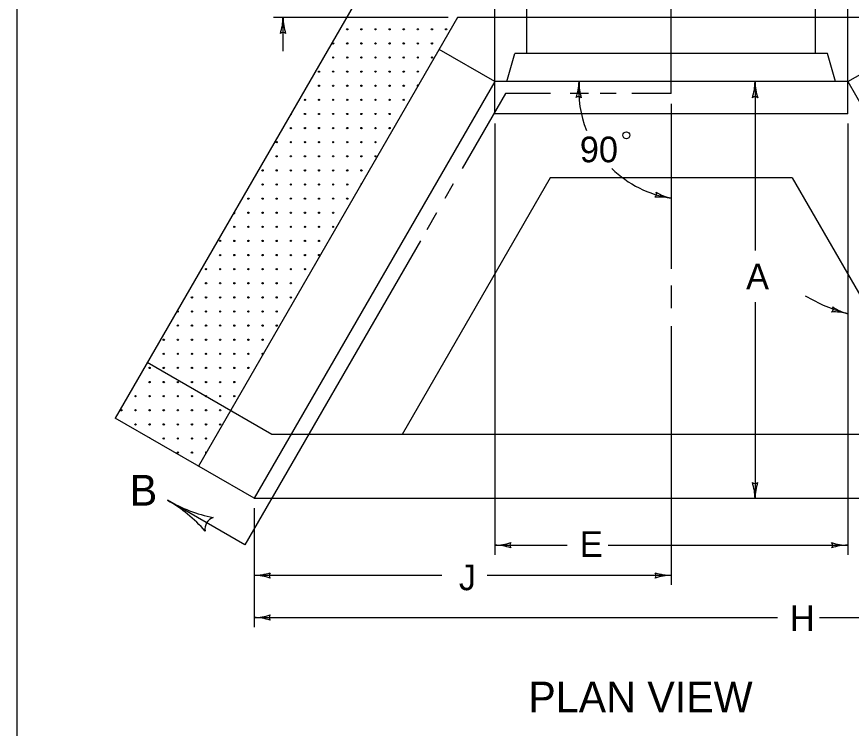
# Model space of a CAD drawing. Extents: x 1007 to 1035.5, y 1000.5 to 1021.5.
# Drawn here: x 1007 to 1013.5, y 1013.1 to 1018.64 of the extents above; entities that cross this region are included whole.
import ezdxf

# ---------------------------------------------------------------- set-up
doc = ezdxf.new("R2010")
doc.units = 0
for name, color, linetype in [('Level 1', 7, 'Continuous'), ('Level 10', 7, 'Continuous'), ('Level 11', 7, 'Continuous')]:
    doc.layers.add(name, color=color, linetype=linetype)

msp = doc.modelspace()

# ---------------------------------------------------------------- linework, layer by layer
at = {"layer": 'Level 1'}
for p, q in [((1010.9745, 1018.3555), (1010.9745, 1020.6828)), ((1013.2245, 1018.3555), (1013.2245, 1020.4765)), ((1013.4745, 1018.1368), (1013.4745, 1020.4765)), ((1010.7245, 1018.1368), (1010.7245, 1020.4128)), ((1010.0028, 1019.3868), (1007.7669, 1015.5141)), ((1012.0995, 1018.0448), (1012.0995, 1019.1698)), ((1010.4358, 1018.6368), (1008.4165, 1015.1392)), ((1010.3608, 1018.6368), (1008.9999, 1018.6368)), ((1009.0749, 1018.6368), (1009.0749, 1018.3757)), ((1013.7632, 1018.6368), (1010.4358, 1018.6368)), ((1010.7245, 1018.1368), (1010.2915, 1018.3868)), ((1010.8183, 1018.1368), (1010.8808, 1018.3555)), ((1013.3183, 1018.3555), (1010.8808, 1018.3555)), ((1013.3808, 1018.1368), (1013.3183, 1018.3555)), ((1013.4745, 1018.1368), (1013.9075, 1018.3868)), ((1010.7245, 1018.1368), (1008.8495, 1014.8892)), ((1013.4745, 1018.1368), (1010.7245, 1018.1368)), ((1010.7245, 1017.8868), (1010.7245, 1018.1368)), ((1012.7527, 1018.1368), (1012.7527, 1016.8197)), ((1013.4745, 1018.1368), (1015.3495, 1014.8892)), ((1013.4745, 1017.8868), (1013.4745, 1018.1368)), ((1010.8083, 1018.0448), (1010.4706, 1017.4597)), ((1011.1596, 1018.0448), (1010.8083, 1018.0448)), ((1011.4554, 1018.0448), (1011.3126, 1018.0448)), ((1011.6696, 1018.0448), (1011.5472, 1018.0448)), ((1012.0995, 1018.0448), (1011.792, 1018.0448)), ((1012.0995, 1017.9631), (1012.0995, 1016.6783)), ((1013.4745, 1017.8868), (1010.7245, 1017.8868)), ((1010.7245, 1017.8118), (1010.7245, 1014.4475)), ((1013.4745, 1017.8118), (1013.4745, 1014.4475)), ((1011.1575, 1017.3868), (1010.0028, 1015.3868)), ((1013.0414, 1017.3868), (1011.1575, 1017.3868)), ((1013.0414, 1017.3868), (1014.1961, 1015.3868)), ((1010.4015, 1017.3401), (1010.3351, 1017.225)), ((1010.2712, 1017.1143), (1010.1952, 1016.9828)), ((1010.1452, 1016.8961), (1008.7769, 1014.5262)), ((1012.0995, 1016.5486), (1012.0995, 1016.3718)), ((1012.7527, 1016.4189), (1012.7527, 1014.8868)), ((1012.0995, 1016.2303), (1012.0995, 1014.2128)), ((1008.9874, 1015.3868), (1008.0168, 1015.9471)), ((1008.8495, 1014.8892), (1007.7669, 1015.5141)), ((1015.2115, 1015.3868), (1008.9874, 1015.3868)), ((1008.7769, 1014.5262), (1008.1751, 1014.8737)), ((1015.3495, 1014.8868), (1008.8496, 1014.8868)), ((1008.8496, 1014.8118), (1008.8496, 1013.8843)), ((1010.7245, 1014.5225), (1011.2893, 1014.5225)), ((1011.6073, 1014.5225), (1013.4745, 1014.5225)), ((1010.3117, 1014.2878), (1008.8496, 1014.2878)), ((1012.0995, 1014.2878), (1010.6651, 1014.2878)), ((1008.8496, 1013.9593), (1012.9265, 1013.9593)), ((1013.2563, 1013.9593), (1015.3495, 1013.9593))]:
    msp.add_line(p, q, dxfattribs=at)
for centre, radius in [((1009.5756, 1018.5448), 0.005), ((1009.5756, 1018.5448), 0.0025), ((1009.6856, 1018.5448), 0.005), ((1009.6856, 1018.5448), 0.0025), ((1009.7956, 1018.5448), 0.005), ((1009.7956, 1018.5448), 0.0025), ((1009.9056, 1018.5448), 0.005), ((1009.9056, 1018.5448), 0.0025), ((1010.0156, 1018.5448), 0.005), ((1010.0156, 1018.5448), 0.0025), ((1010.1256, 1018.5448), 0.005), ((1010.1256, 1018.5448), 0.0025), ((1010.2356, 1018.5448), 0.005), ((1010.2356, 1018.5448), 0.0025), ((1010.3456, 1018.5448), 0.005), ((1010.3456, 1018.5448), 0.0025), ((1009.4656, 1018.4348), 0.005), ((1009.4656, 1018.4348), 0.0025), ((1009.5756, 1018.4348), 0.005), ((1009.5756, 1018.4348), 0.0025), ((1009.6856, 1018.4348), 0.005), ((1009.6856, 1018.4348), 0.0025), ((1009.7956, 1018.4348), 0.005), ((1009.7956, 1018.4348), 0.0025), ((1009.9056, 1018.4348), 0.005), ((1009.9056, 1018.4348), 0.0025), ((1010.0156, 1018.4348), 0.005), ((1010.0156, 1018.4348), 0.0025), ((1010.1256, 1018.4348), 0.005), ((1010.1256, 1018.4348), 0.0025), ((1010.2356, 1018.4348), 0.005), ((1010.2356, 1018.4348), 0.0025), ((1009.4656, 1018.3248), 0.005), ((1009.4656, 1018.3248), 0.0025), ((1009.5756, 1018.3248), 0.005), ((1009.5756, 1018.3248), 0.0025), ((1009.6856, 1018.3248), 0.005), ((1009.6856, 1018.3248), 0.0025), ((1009.7956, 1018.3248), 0.005), ((1009.7956, 1018.3248), 0.0025), ((1009.9056, 1018.3248), 0.005), ((1009.9056, 1018.3248), 0.0025), ((1010.0156, 1018.3248), 0.005), ((1010.0156, 1018.3248), 0.0025), ((1010.1256, 1018.3248), 0.005), ((1010.1256, 1018.3248), 0.0025), ((1010.2356, 1018.3248), 0.005), ((1010.2356, 1018.3248), 0.0025), ((1009.3556, 1018.2148), 0.005), ((1009.4656, 1018.2148), 0.005), ((1009.5756, 1018.2148), 0.005), ((1009.6856, 1018.2148), 0.005), ((1009.7956, 1018.2148), 0.005), ((1009.9056, 1018.2148), 0.005), ((1010.0156, 1018.2148), 0.005), ((1010.1256, 1018.2148), 0.005), ((1009.3556, 1018.2148), 0.0025), ((1009.4656, 1018.2148), 0.0025), ((1009.5756, 1018.2148), 0.0025), ((1009.6856, 1018.2148), 0.0025), ((1009.7956, 1018.2148), 0.0025), ((1009.9056, 1018.2148), 0.0025), ((1010.0156, 1018.2148), 0.0025), ((1010.1256, 1018.2148), 0.0025), ((1009.3556, 1018.1048), 0.005), ((1009.3556, 1018.1048), 0.0025), ((1009.4656, 1018.1048), 0.005), ((1009.4656, 1018.1048), 0.0025), ((1009.5756, 1018.1048), 0.005), ((1009.5756, 1018.1048), 0.0025), ((1009.6856, 1018.1048), 0.005), ((1009.6856, 1018.1048), 0.0025), ((1009.7956, 1018.1048), 0.005), ((1009.7956, 1018.1048), 0.0025), ((1009.9056, 1018.1048), 0.005), ((1009.9056, 1018.1048), 0.0025), ((1010.0156, 1018.1048), 0.005), ((1010.0156, 1018.1048), 0.0025), ((1010.1256, 1018.1048), 0.0025), ((1009.2456, 1017.9948), 0.005), ((1009.2456, 1017.9948), 0.0025), ((1009.3556, 1017.9948), 0.005), ((1009.3556, 1017.9948), 0.0025), ((1009.4656, 1017.9948), 0.005), ((1009.4656, 1017.9948), 0.0025), ((1009.5756, 1017.9948), 0.005), ((1009.5756, 1017.9948), 0.0025), ((1009.6856, 1017.9948), 0.005), ((1009.6856, 1017.9948), 0.0025), ((1009.7956, 1017.9948), 0.005), ((1009.7956, 1017.9948), 0.0025), ((1009.9056, 1017.9948), 0.005), ((1009.9056, 1017.9948), 0.0025), ((1010.0156, 1017.9948), 0.005), ((1010.0156, 1017.9948), 0.0025), ((1009.2456, 1017.8848), 0.005), ((1009.2456, 1017.8848), 0.0025), ((1009.3556, 1017.8848), 0.005), ((1009.3556, 1017.8848), 0.0025), ((1009.4656, 1017.8848), 0.005), ((1009.4656, 1017.8848), 0.0025), ((1009.5756, 1017.8848), 0.005), ((1009.5756, 1017.8848), 0.0025), ((1009.6856, 1017.8848), 0.005), ((1009.6856, 1017.8848), 0.0025), ((1009.7956, 1017.8848), 0.005), ((1009.7956, 1017.8848), 0.0025), ((1009.9056, 1017.8848), 0.005), ((1009.9056, 1017.8848), 0.0025), ((1009.1356, 1017.7748), 0.005), ((1009.1356, 1017.7748), 0.0025), ((1009.2456, 1017.7748), 0.005), ((1009.2456, 1017.7748), 0.0025), ((1009.3556, 1017.7748), 0.005), ((1009.3556, 1017.7748), 0.0025), ((1009.4656, 1017.7748), 0.005), ((1009.4656, 1017.7748), 0.0025), ((1009.5756, 1017.7748), 0.005), ((1009.5756, 1017.7748), 0.0025), ((1009.6856, 1017.7748), 0.005), ((1009.6856, 1017.7748), 0.0025), ((1009.7956, 1017.7748), 0.005), ((1009.7956, 1017.7748), 0.0025), ((1009.9056, 1017.7748), 0.005), ((1009.9056, 1017.7748), 0.0025), ((1011.75, 1017.7188), 0.0266), ((1009.0256, 1017.6648), 0.005), ((1009.0256, 1017.6648), 0.0025), ((1009.1356, 1017.6648), 0.005), ((1009.1356, 1017.6648), 0.0025), ((1009.2456, 1017.6648), 0.005), ((1009.2456, 1017.6648), 0.0025), ((1009.3556, 1017.6648), 0.005), ((1009.3556, 1017.6648), 0.0025), ((1009.4656, 1017.6648), 0.005), ((1009.4656, 1017.6648), 0.0025), ((1009.5756, 1017.6648), 0.005), ((1009.5756, 1017.6648), 0.0025), ((1009.6856, 1017.6648), 0.005), ((1009.6856, 1017.6648), 0.0025), ((1009.7956, 1017.6648), 0.005), ((1009.7956, 1017.6648), 0.0025), ((1009.0256, 1017.5548), 0.005), ((1009.0256, 1017.5548), 0.0025), ((1009.1356, 1017.5548), 0.005), ((1009.1356, 1017.5548), 0.0025), ((1009.2456, 1017.5548), 0.005), ((1009.2456, 1017.5548), 0.0025), ((1009.3556, 1017.5548), 0.005), ((1009.3556, 1017.5548), 0.0025), ((1009.4656, 1017.5548), 0.005), ((1009.4656, 1017.5548), 0.0025), ((1009.5756, 1017.5548), 0.005), ((1009.5756, 1017.5548), 0.0025), ((1009.6856, 1017.5548), 0.005), ((1009.6856, 1017.5548), 0.0025), ((1009.7956, 1017.5548), 0.005), ((1009.7956, 1017.5548), 0.0025), ((1008.9156, 1017.4448), 0.005), ((1008.9156, 1017.4448), 0.0025), ((1009.0256, 1017.4448), 0.005), ((1009.0256, 1017.4448), 0.0025), ((1009.1356, 1017.4448), 0.005), ((1009.1356, 1017.4448), 0.0025), ((1009.2456, 1017.4448), 0.005), ((1009.2456, 1017.4448), 0.0025), ((1009.3556, 1017.4448), 0.005), ((1009.3556, 1017.4448), 0.0025), ((1009.4656, 1017.4448), 0.005), ((1009.4656, 1017.4448), 0.0025), ((1009.5756, 1017.4448), 0.005), ((1009.5756, 1017.4448), 0.0025), ((1009.6856, 1017.4448), 0.005), ((1009.6856, 1017.4448), 0.0025), ((1008.9156, 1017.3348), 0.005), ((1008.9156, 1017.3348), 0.0025), ((1009.0256, 1017.3348), 0.005), ((1009.0256, 1017.3348), 0.0025), ((1009.1356, 1017.3348), 0.005), ((1009.1356, 1017.3348), 0.0025), ((1009.2456, 1017.3348), 0.005), ((1009.2456, 1017.3348), 0.0025), ((1009.3556, 1017.3348), 0.005), ((1009.3556, 1017.3348), 0.0025), ((1009.4656, 1017.3348), 0.005), ((1009.4656, 1017.3348), 0.0025), ((1009.5756, 1017.3348), 0.005), ((1009.5756, 1017.3348), 0.0025), ((1008.8056, 1017.2248), 0.005), ((1008.8056, 1017.2248), 0.0025), ((1008.9156, 1017.2248), 0.005), ((1008.9156, 1017.2248), 0.0025), ((1009.0256, 1017.2248), 0.005), ((1009.0256, 1017.2248), 0.0025), ((1009.1356, 1017.2248), 0.005), ((1009.1356, 1017.2248), 0.0025), ((1009.2456, 1017.2248), 0.005), ((1009.2456, 1017.2248), 0.0025), ((1009.3556, 1017.2248), 0.005), ((1009.3556, 1017.2248), 0.0025), ((1009.4656, 1017.2248), 0.005), ((1009.4656, 1017.2248), 0.0025), ((1009.5756, 1017.2248), 0.005), ((1009.5756, 1017.2248), 0.0025), ((1008.6956, 1017.1148), 0.0025), ((1008.8056, 1017.1148), 0.005), ((1008.8056, 1017.1148), 0.0025), ((1008.9156, 1017.1148), 0.005), ((1008.9156, 1017.1148), 0.0025), ((1009.0256, 1017.1148), 0.005), ((1009.0256, 1017.1148), 0.0025), ((1009.1356, 1017.1148), 0.005), ((1009.1356, 1017.1148), 0.0025), ((1009.2456, 1017.1148), 0.005), ((1009.2456, 1017.1148), 0.0025), ((1009.3556, 1017.1148), 0.005), ((1009.3556, 1017.1148), 0.0025), ((1009.4656, 1017.1148), 0.005), ((1009.4656, 1017.1148), 0.0025), ((1008.6956, 1017.0048), 0.005), ((1008.6956, 1017.0048), 0.0025), ((1008.8056, 1017.0048), 0.005), ((1008.8056, 1017.0048), 0.0025), ((1008.9156, 1017.0048), 0.005), ((1008.9156, 1017.0048), 0.0025), ((1009.0256, 1017.0048), 0.005), ((1009.0256, 1017.0048), 0.0025), ((1009.1356, 1017.0048), 0.005), ((1009.1356, 1017.0048), 0.0025), ((1009.2456, 1017.0048), 0.005), ((1009.2456, 1017.0048), 0.0025), ((1009.3556, 1017.0048), 0.005), ((1009.3556, 1017.0048), 0.0025), ((1009.4656, 1017.0048), 0.005), ((1009.4656, 1017.0048), 0.0025), ((1008.5856, 1016.8948), 0.005), ((1008.5856, 1016.8948), 0.0025), ((1008.6956, 1016.8948), 0.005), ((1008.6956, 1016.8948), 0.0025), ((1008.8056, 1016.8948), 0.005), ((1008.8056, 1016.8948), 0.0025), ((1008.9156, 1016.8948), 0.005), ((1008.9156, 1016.8948), 0.0025), ((1009.0256, 1016.8948), 0.005), ((1009.0256, 1016.8948), 0.0025), ((1009.1356, 1016.8948), 0.005), ((1009.1356, 1016.8948), 0.0025), ((1009.2456, 1016.8948), 0.005), ((1009.2456, 1016.8948), 0.0025), ((1009.3556, 1016.8948), 0.005), ((1009.3556, 1016.8948), 0.0025), ((1008.5856, 1016.7848), 0.005), ((1008.5856, 1016.7848), 0.0025), ((1008.6956, 1016.7848), 0.005), ((1008.6956, 1016.7848), 0.0025), ((1008.8056, 1016.7848), 0.005), ((1008.8056, 1016.7848), 0.0025), ((1008.9156, 1016.7848), 0.005), ((1008.9156, 1016.7848), 0.0025), ((1009.0256, 1016.7848), 0.005), ((1009.0256, 1016.7848), 0.0025), ((1009.1356, 1016.7848), 0.005), ((1009.1356, 1016.7848), 0.0025), ((1009.2456, 1016.7848), 0.005), ((1009.2456, 1016.7848), 0.0025), ((1009.3556, 1016.7848), 0.005), ((1009.3556, 1016.7848), 0.0025), ((1008.4756, 1016.6748), 0.005), ((1008.4756, 1016.6748), 0.0025), ((1008.5856, 1016.6748), 0.005), ((1008.5856, 1016.6748), 0.0025), ((1008.6956, 1016.6748), 0.005), ((1008.6956, 1016.6748), 0.0025), ((1008.8056, 1016.6748), 0.005), ((1008.8056, 1016.6748), 0.0025), ((1008.9156, 1016.6748), 0.005), ((1008.9156, 1016.6748), 0.0025), ((1009.0256, 1016.6748), 0.005), ((1009.0256, 1016.6748), 0.0025), ((1009.1356, 1016.6748), 0.005), ((1009.1356, 1016.6748), 0.0025), ((1009.2456, 1016.6748), 0.005), ((1009.2456, 1016.6748), 0.0025), ((1008.4756, 1016.5648), 0.005), ((1008.4756, 1016.5648), 0.0025), ((1008.5856, 1016.5648), 0.005), ((1008.5856, 1016.5648), 0.0025), ((1008.6956, 1016.5648), 0.005), ((1008.6956, 1016.5648), 0.0025), ((1008.8056, 1016.5648), 0.005), ((1008.8056, 1016.5648), 0.0025), ((1008.9156, 1016.5648), 0.005), ((1008.9156, 1016.5648), 0.0025), ((1009.0256, 1016.5648), 0.005), ((1009.0256, 1016.5648), 0.0025), ((1009.1356, 1016.5648), 0.005), ((1009.1356, 1016.5648), 0.0025), ((1008.3656, 1016.4548), 0.005), ((1008.3656, 1016.4548), 0.0025), ((1008.4756, 1016.4548), 0.005), ((1008.4756, 1016.4548), 0.0025), ((1008.5856, 1016.4548), 0.005), ((1008.5856, 1016.4548), 0.0025), ((1008.6956, 1016.4548), 0.005), ((1008.6956, 1016.4548), 0.0025), ((1008.8056, 1016.4548), 0.005), ((1008.8056, 1016.4548), 0.0025), ((1008.9156, 1016.4548), 0.005), ((1008.9156, 1016.4548), 0.0025), ((1009.0256, 1016.4548), 0.005), ((1009.0256, 1016.4548), 0.0025), ((1009.1356, 1016.4548), 0.005), ((1009.1356, 1016.4548), 0.0025), ((1008.2556, 1016.3448), 0.005), ((1008.2556, 1016.3448), 0.0025), ((1008.3656, 1016.3448), 0.005), ((1008.3656, 1016.3448), 0.0025), ((1008.4756, 1016.3448), 0.005), ((1008.4756, 1016.3448), 0.0025), ((1008.5856, 1016.3448), 0.005), ((1008.5856, 1016.3448), 0.0025), ((1008.6956, 1016.3448), 0.005), ((1008.6956, 1016.3448), 0.0025), ((1008.8056, 1016.3448), 0.005), ((1008.8056, 1016.3448), 0.0025), ((1008.9156, 1016.3448), 0.005), ((1008.9156, 1016.3448), 0.0025), ((1009.0256, 1016.3448), 0.005), ((1009.0256, 1016.3448), 0.0025), ((1008.2556, 1016.2348), 0.005), ((1008.2556, 1016.2348), 0.0025), ((1008.3656, 1016.2348), 0.005), ((1008.3656, 1016.2348), 0.0025), ((1008.4756, 1016.2348), 0.005), ((1008.4756, 1016.2348), 0.0025), ((1008.5856, 1016.2348), 0.005), ((1008.5856, 1016.2348), 0.0025), ((1008.6956, 1016.2348), 0.005), ((1008.6956, 1016.2348), 0.0025), ((1008.8056, 1016.2348), 0.005), ((1008.8056, 1016.2348), 0.0025), ((1008.9156, 1016.2348), 0.005), ((1008.9156, 1016.2348), 0.0025), ((1009.0256, 1016.2348), 0.005), ((1009.0256, 1016.2348), 0.0025), ((1008.1456, 1016.1248), 0.005), ((1008.1456, 1016.1248), 0.0025), ((1008.2556, 1016.1248), 0.005), ((1008.2556, 1016.1248), 0.0025), ((1008.3656, 1016.1248), 0.005), ((1008.3656, 1016.1248), 0.0025), ((1008.4756, 1016.1248), 0.005), ((1008.4756, 1016.1248), 0.0025), ((1008.5856, 1016.1248), 0.005), ((1008.5856, 1016.1248), 0.0025), ((1008.6956, 1016.1248), 0.005), ((1008.6956, 1016.1248), 0.0025), ((1008.8056, 1016.1248), 0.005), ((1008.8056, 1016.1248), 0.0025), ((1008.9156, 1016.1248), 0.005), ((1008.9156, 1016.1248), 0.0025), ((1008.1456, 1016.0148), 0.005), ((1008.1456, 1016.0148), 0.0025), ((1008.2556, 1016.0148), 0.005), ((1008.2556, 1016.0148), 0.0025), ((1008.3656, 1016.0148), 0.005), ((1008.3656, 1016.0148), 0.0025), ((1008.4756, 1016.0148), 0.005), ((1008.4756, 1016.0148), 0.0025), ((1008.5856, 1016.0148), 0.005), ((1008.5856, 1016.0148), 0.0025), ((1008.6956, 1016.0148), 0.005), ((1008.6956, 1016.0148), 0.0025), ((1008.8056, 1016.0148), 0.005), ((1008.8056, 1016.0148), 0.0025), ((1008.9156, 1016.0148), 0.005), ((1008.9156, 1016.0148), 0.0025), ((1008.0356, 1015.9048), 0.005), ((1008.0356, 1015.9048), 0.0025), ((1008.1456, 1015.9048), 0.005), ((1008.1456, 1015.9048), 0.0025), ((1008.2556, 1015.9048), 0.005), ((1008.2556, 1015.9048), 0.0025), ((1008.3656, 1015.9048), 0.005), ((1008.3656, 1015.9048), 0.0025), ((1008.4756, 1015.9048), 0.005), ((1008.4756, 1015.9048), 0.0025), ((1008.5856, 1015.9048), 0.005), ((1008.5856, 1015.9048), 0.0025), ((1008.6956, 1015.9048), 0.005), ((1008.6956, 1015.9048), 0.0025), ((1008.8056, 1015.9048), 0.005), ((1008.8056, 1015.9048), 0.0025), ((1008.0356, 1015.7948), 0.005), ((1008.0356, 1015.7948), 0.0025), ((1008.1456, 1015.7948), 0.005), ((1008.1456, 1015.7948), 0.0025), ((1008.2556, 1015.7948), 0.005), ((1008.2556, 1015.7948), 0.0025), ((1008.3656, 1015.7948), 0.005), ((1008.3656, 1015.7948), 0.0025), ((1008.4756, 1015.7948), 0.005), ((1008.4756, 1015.7948), 0.0025), ((1008.5856, 1015.7948), 0.005), ((1008.5856, 1015.7948), 0.0025), ((1008.6956, 1015.7948), 0.005), ((1008.6956, 1015.7948), 0.0025), ((1007.9256, 1015.6848), 0.005), ((1007.9256, 1015.6848), 0.0025), ((1008.0356, 1015.6848), 0.005), ((1008.0356, 1015.6848), 0.0025), ((1008.1456, 1015.6848), 0.005), ((1008.1456, 1015.6848), 0.0025), ((1008.2556, 1015.6848), 0.005), ((1008.2556, 1015.6848), 0.0025), ((1008.3656, 1015.6848), 0.005), ((1008.3656, 1015.6848), 0.0025), ((1008.4756, 1015.6848), 0.005), ((1008.4756, 1015.6848), 0.0025), ((1008.5856, 1015.6848), 0.005), ((1008.5856, 1015.6848), 0.0025), ((1008.6956, 1015.6848), 0.005), ((1008.6956, 1015.6848), 0.0025), ((1007.8156, 1015.5748), 0.005), ((1007.8156, 1015.5748), 0.0025), ((1007.9256, 1015.5748), 0.005), ((1007.9256, 1015.5748), 0.0025), ((1008.0356, 1015.5748), 0.005), ((1008.0356, 1015.5748), 0.0025), ((1008.1456, 1015.5748), 0.005), ((1008.1456, 1015.5748), 0.0025), ((1008.2556, 1015.5748), 0.005), ((1008.2556, 1015.5748), 0.0025), ((1008.3656, 1015.5748), 0.005), ((1008.3656, 1015.5748), 0.0025), ((1008.4756, 1015.5748), 0.005), ((1008.4756, 1015.5748), 0.0025), ((1008.5856, 1015.5748), 0.005), ((1008.5856, 1015.5748), 0.0025), ((1007.9256, 1015.4648), 0.005), ((1007.9256, 1015.4648), 0.0025), ((1008.0356, 1015.4648), 0.005), ((1008.0356, 1015.4648), 0.0025), ((1008.1456, 1015.4648), 0.005), ((1008.1456, 1015.4648), 0.0025), ((1008.2556, 1015.4648), 0.005), ((1008.2556, 1015.4648), 0.0025), ((1008.3656, 1015.4648), 0.005), ((1008.3656, 1015.4648), 0.0025), ((1008.4756, 1015.4648), 0.005), ((1008.4756, 1015.4648), 0.0025), ((1008.5856, 1015.4648), 0.005), ((1008.5856, 1015.4648), 0.0025), ((1008.1456, 1015.3548), 0.005), ((1008.1456, 1015.3548), 0.0025), ((1008.2556, 1015.3548), 0.005), ((1008.2556, 1015.3548), 0.0025), ((1008.3656, 1015.3548), 0.005), ((1008.3656, 1015.3548), 0.0025), ((1008.4756, 1015.3548), 0.005), ((1008.4756, 1015.3548), 0.0025), ((1008.2556, 1015.2448), 0.005), ((1008.2556, 1015.2448), 0.0025), ((1008.3656, 1015.2448), 0.005), ((1008.3656, 1015.2448), 0.0025)]:
    msp.add_circle(centre, radius, dxfattribs=at)
for centre, radius, start, end in [((1008.684, 1018.6368), 0.3909, 341.34716, 359.99389), ((1009.4659, 1018.6368), 0.3909, 179.98778, 180), ((1009.4659, 1018.6368), 0.3909, 180, 198.66878), ((1009.0749, 1018.4882), 0.0313, 48.7746, 130.89129), ((1010.1256, 1018.1048), 0.005, 28.83573, 271.16743), ((1010.9907, 1018.1459), 0.3909, 340.01824, 358.66498), ((1012.2344, 1018.0721), 0.8554, 175.66218, 201.60816), ((1011.7723, 1018.1278), 0.3909, 178.67109, 197.33987), ((1011.7723, 1018.1278), 0.3909, 178.65886, 178.67109), ((1012.3617, 1018.1368), 0.3909, 341.34716, 359.99389), ((1013.1436, 1018.1368), 0.3909, 179.98778, 180), ((1013.1436, 1018.1368), 0.3909, 180, 198.66878), ((1011.378, 1017.9882), 0.0313, 47.44568, 129.56238), ((1012.7526, 1017.9882), 0.0313, 48.7746, 130.89129), ((1009.1356, 1017.8848), 0.005, 239.77524, 60.22698), ((1009.1356, 1017.8848), 0.0025, 239.54937, 60.45284), ((1012.2344, 1018.0721), 0.8554, 225.7147, 260.92538), ((1009.6856, 1017.3348), 0.005, 75.50816, 224.495), ((1009.6856, 1017.3348), 0.0025, 92.32502, 207.67815), ((1011.9546, 1017.2605), 0.0313, 305.95353, 28.07022), ((1012.1863, 1017.6087), 0.3909, 238.52609, 257.17282), ((1012.0127, 1016.8463), 0.3909, 77.17893, 95.84771), ((1012.0127, 1016.8463), 0.3909, 77.1667, 77.17893), ((1008.6956, 1017.1148), 0.005, 187.78996, 112.21226), ((1013.8305, 1017.6252), 1.3457, 239.31358, 254.66026), ((1013.3311, 1016.3668), 0.0313, 303.43486, 25.55156), ((1013.3711, 1015.9505), 0.3909, 74.66026, 93.32905), ((1013.5779, 1016.7045), 0.3909, 236.00742, 254.65415), ((1013.3711, 1015.9505), 0.3909, 74.64804, 74.66026), ((1007.9256, 1015.7948), 0.005, 275.70188, 24.30033), ((1008.0356, 1015.3548), 0.005, 17.68717, 102.32877), ((1008.4756, 1015.2448), 0.005, 41.08824, 258.91492), ((1008.4756, 1015.2448), 0.0025, 19.58988, 280.41328), ((1012.7527, 1015.0355), 0.0313, 228.7746, 310.89129), ((1012.3617, 1014.8868), 0.3909, 0, 18.66878), ((1013.1436, 1014.8868), 0.3909, 161.34716, 179.99389), ((1008.7611, 1015.8885), 1.1719, 239.98554, 239.99776), ((1008.7611, 1015.8885), 1.1719, 239.99776, 258.66654), ((1007.5891, 1013.8588), 1.1719, 41.34492, 59.99165), ((1012.3617, 1014.8868), 0.3909, 359.98778, 0), ((1008.5609, 1014.6507), 0.0938, 108.77236, 190.88905), ((1010.7245, 1014.9134), 0.3909, 269.98778, 270), ((1010.7245, 1014.9134), 0.3909, 270, 288.66878), ((1010.7245, 1014.1316), 0.3909, 71.34716, 89.99389), ((1010.8732, 1014.5225), 0.0313, 138.7746, 220.89129), ((1013.3258, 1014.5225), 0.0313, 318.7746, 40.89129), ((1013.4745, 1014.1316), 0.3909, 90, 108.66878), ((1013.4745, 1014.9134), 0.3909, 251.34716, 269.99389), ((1013.4745, 1014.1316), 0.3909, 89.98778, 90), ((1008.8496, 1014.6788), 0.3909, 269.98778, 270), ((1008.8496, 1014.6788), 0.3909, 270, 288.66878), ((1008.8496, 1013.8969), 0.3909, 71.34716, 89.99389), ((1008.9982, 1014.2878), 0.0313, 138.7746, 220.89129), ((1011.9508, 1014.2879), 0.0313, 318.7746, 40.89129), ((1012.0995, 1013.8969), 0.3909, 90, 108.66878), ((1012.0995, 1014.6788), 0.3909, 251.34716, 269.99389), ((1012.0995, 1013.8969), 0.3909, 89.98778, 90), ((1008.8496, 1014.3502), 0.3909, 269.98778, 270), ((1008.8496, 1014.3502), 0.3909, 270, 288.66878), ((1008.8496, 1013.5683), 0.3909, 71.34716, 89.99389), ((1008.9982, 1013.9592), 0.0313, 138.7746, 220.89129)]:
    msp.add_arc(centre, radius, start, end, dxfattribs=at)
at = {"layer": 'Level 10'}
msp.add_line((1007, 1021.5), (1007, 1000.5), dxfattribs=at)
at = {"layer": 'Level 11'}
msp.add_lwpolyline([(1007, 1000.5), (1035.5, 1000.5), (1035.5, 1021.5), (1007, 1021.5)], close=True, dxfattribs=at)

# ---------------------------------------------------------------- texts
at = {"layer": 'Level 1'}
for s, height, p in [('90', 0.2, (1011.3875, 1017.5082)), ('A', 0.2, (1012.6832, 1016.518)), ('B', 0.24, (1007.8808, 1014.8315)), ('E', 0.2, (1011.3875, 1014.4316)), ('J', 0.2, (1010.4453, 1014.1723)), ('H', 0.2, (1013.0247, 1013.854)), ('PLAN VIEW', 0.24, (1010.9861, 1013.2189))]:
    msp.add_text(s, height=height, dxfattribs=at).set_placement(p)

doc.saveas('drawing.dxf')
